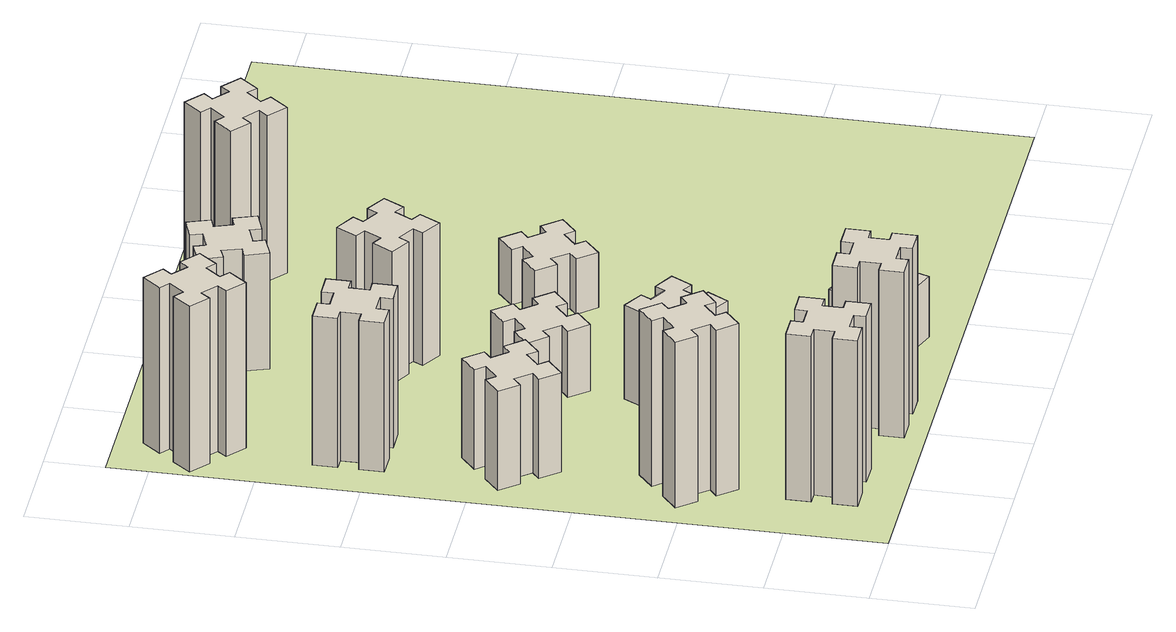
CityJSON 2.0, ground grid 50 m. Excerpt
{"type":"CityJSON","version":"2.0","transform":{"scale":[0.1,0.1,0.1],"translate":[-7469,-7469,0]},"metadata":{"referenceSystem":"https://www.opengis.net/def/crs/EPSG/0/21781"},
"CityObjects":{
"building1":{"type":"Building","attributes":{"class":"1000","function":"1000","usage":"1000","yearOfConstruction":2016,"roofType":"1000","measuredHeight":90,"storeysAboveGround":30,"storeysBelowGround":0},"geometry":[{"type":"Solid","lod":"1","boundaries":[[[[0,1,2,3,4,5,6,7,8,9,10,11,12,13,14,15,16,17,18,19]],[[17,16,20,21]],[[16,15,22,20]],[[15,14,23,22]],[[14,13,24,23]],[[13,12,25,24]],[[12,11,26,25]],[[11,10,27,26]],[[10,9,28,27]],[[9,8,29,28]],[[8,7,30,29]],[[7,6,31,30]],[[6,5,32,31]],[[5,4,33,32]],[[4,3,34,33]],[[3,2,35,34]],[[2,1,36,35]],[[1,0,37,36]],[[0,19,38,37]],[[19,18,39,38]],[[18,17,21,39]],[[24,25,26,27,28,29,30,31,32,33,34,35,36,37,38,39,21,20,22,23]]]]}]},
"building2":{"type":"Building","attributes":{"class":"1000","function":"1000","usage":"1000","yearOfConstruction":2016,"roofType":"1000","measuredHeight":90,"storeysAboveGround":30,"storeysBelowGround":0},"geometry":[{"type":"Solid","lod":"1","boundaries":[[[[40,41,42,43,44,45,46,47,48,49,50,51,52,53,54,55,56,57,58,59]],[[57,56,60,61]],[[56,55,62,60]],[[55,54,63,62]],[[54,53,64,63]],[[53,52,65,64]],[[52,51,66,65]],[[51,50,67,66]],[[50,49,68,67]],[[49,48,69,68]],[[48,47,70,69]],[[47,46,71,70]],[[46,45,72,71]],[[45,44,73,72]],[[44,43,74,73]],[[43,42,75,74]],[[42,41,76,75]],[[41,40,77,76]],[[40,59,78,77]],[[59,58,79,78]],[[58,57,61,79]],[[64,65,66,67,68,69,70,71,72,73,74,75,76,77,78,79,61,60,62,63]]]]}]},
"building3":{"type":"Building","attributes":{"class":"1000","function":"1000","usage":"1000","yearOfConstruction":2016,"roofType":"1000","measuredHeight":54,"storeysAboveGround":30,"storeysBelowGround":0},"geometry":[{"type":"Solid","lod":"1","boundaries":[[[[80,81,82,83,84,85,86,87,88,89,90,91,92,93,94,95,96,97,98,99]],[[97,96,100,101]],[[96,95,102,100]],[[95,94,103,102]],[[94,93,104,103]],[[93,92,105,104]],[[92,91,106,105]],[[91,90,107,106]],[[90,89,108,107]],[[89,88,109,108]],[[88,87,110,109]],[[87,86,111,110]],[[86,85,112,111]],[[85,84,113,112]],[[84,83,114,113]],[[83,82,115,114]],[[82,81,116,115]],[[81,80,117,116]],[[80,99,118,117]],[[99,98,119,118]],[[98,97,101,119]],[[104,105,106,107,108,109,110,111,112,113,114,115,116,117,118,119,101,100,102,103]]]]}]},
"building4":{"type":"Building","attributes":{"class":"1000","function":"1000","usage":"1000","yearOfConstruction":2016,"roofType":"1000","measuredHeight":81,"storeysAboveGround":30,"storeysBelowGround":0},"geometry":[{"type":"Solid","lod":"1","boundaries":[[[[120,121,122,123,124,125,126,127,128,129,130,131,132,133,134,135,136,137,138,139]],[[137,136,140,141]],[[136,135,142,140]],[[135,134,143,142]],[[134,133,144,143]],[[133,132,145,144]],[[132,131,146,145]],[[131,130,147,146]],[[130,129,148,147]],[[129,128,149,148]],[[128,127,150,149]],[[127,126,151,150]],[[126,125,152,151]],[[125,124,153,152]],[[124,123,154,153]],[[123,122,155,154]],[[122,121,156,155]],[[121,120,157,156]],[[120,139,158,157]],[[139,138,159,158]],[[138,137,141,159]],[[144,145,146,147,148,149,150,151,152,153,154,155,156,157,158,159,141,140,142,143]]]]}]},
"building5":{"type":"Building","attributes":{"class":"1000","function":"1000","usage":"1000","yearOfConstruction":2016,"roofType":"1000","measuredHeight":90,"storeysAboveGround":30,"storeysBelowGround":0},"geometry":[{"type":"Solid","lod":"1","boundaries":[[[[160,161,162,163,164,165,166,167,168,169,170,171,172,173,174,175,176,177,178,179]],[[177,176,180,181]],[[176,175,182,180]],[[175,174,183,182]],[[174,173,184,183]],[[173,172,185,184]],[[172,171,186,185]],[[171,170,187,186]],[[170,169,188,187]],[[169,168,189,188]],[[168,167,190,189]],[[167,166,191,190]],[[166,165,192,191]],[[165,164,193,192]],[[164,163,194,193]],[[163,162,195,194]],[[162,161,196,195]],[[161,160,197,196]],[[160,179,198,197]],[[179,178,199,198]],[[178,177,181,199]],[[184,185,186,187,188,189,190,191,192,193,194,195,196,197,198,199,181,180,182,183]]]]}]},
"building6":{"type":"Building","attributes":{"class":"1000","function":"1000","usage":"1000","yearOfConstruction":2016,"roofType":"1000","measuredHeight":90,"storeysAboveGround":30,"storeysBelowGround":0},"geometry":[{"type":"Solid","lod":"1","boundaries":[[[[200,201,202,203,204,205,206,207,208,209,210,211,212,213,214,215,216,217,218,219]],[[217,216,220,221]],[[216,215,222,220]],[[215,214,223,222]],[[214,213,224,223]],[[213,212,225,224]],[[212,211,226,225]],[[211,210,227,226]],[[210,209,228,227]],[[209,208,229,228]],[[208,207,230,229]],[[207,206,231,230]],[[206,205,232,231]],[[205,204,233,232]],[[204,203,234,233]],[[203,202,235,234]],[[202,201,236,235]],[[201,200,237,236]],[[200,219,238,237]],[[219,218,239,238]],[[218,217,221,239]],[[224,225,226,227,228,229,230,231,232,233,234,235,236,237,238,239,221,220,222,223]]]]}]},
"building7":{"type":"Building","attributes":{"class":"1000","function":"1000","usage":"1000","yearOfConstruction":2016,"roofType":"1000","measuredHeight":51,"storeysAboveGround":30,"storeysBelowGround":0},"geometry":[{"type":"Solid","lod":"1","boundaries":[[[[240,241,242,243,244,245,246,247,248,249,250,251,252,253,254,255,256,257,258,259]],[[257,256,260,261]],[[256,255,262,260]],[[255,254,263,262]],[[254,253,264,263]],[[253,252,265,264]],[[252,251,266,265]],[[251,250,267,266]],[[250,249,268,267]],[[249,248,269,268]],[[248,247,270,269]],[[247,246,271,270]],[[246,245,272,271]],[[245,244,273,272]],[[244,243,274,273]],[[243,242,275,274]],[[242,241,276,275]],[[241,240,277,276]],[[240,259,278,277]],[[259,258,279,278]],[[258,257,261,279]],[[264,265,266,267,268,269,270,271,272,273,274,275,276,277,278,279,261,260,262,263]]]]}]},
"building8":{"type":"Building","attributes":{"class":"1000","function":"1000","usage":"1000","yearOfConstruction":2016,"roofType":"1000","measuredHeight":36,"storeysAboveGround":30,"storeysBelowGround":0},"geometry":[{"type":"Solid","lod":"1","boundaries":[[[[280,281,282,283,284,285,286,287,288,289,290,291,292,293,294,295,296,297,298,299]],[[297,296,300,301]],[[296,295,302,300]],[[295,294,303,302]],[[294,293,304,303]],[[293,292,305,304]],[[292,291,306,305]],[[291,290,307,306]],[[290,289,308,307]],[[289,288,309,308]],[[288,287,310,309]],[[287,286,311,310]],[[286,285,312,311]],[[285,284,313,312]],[[284,283,314,313]],[[283,282,315,314]],[[282,281,316,315]],[[281,280,317,316]],[[280,299,318,317]],[[299,298,319,318]],[[298,297,301,319]],[[304,305,306,307,308,309,310,311,312,313,314,315,316,317,318,319,301,300,302,303]]]]}]},
"building9":{"type":"Building","attributes":{"class":"1000","function":"1000","usage":"1000","yearOfConstruction":2016,"roofType":"1000","measuredHeight":33,"storeysAboveGround":30,"storeysBelowGround":0},"geometry":[{"type":"Solid","lod":"1","boundaries":[[[[320,321,322,323,324,325,326,327,328,329,330,331,332,333,334,335,336,337,338,339]],[[337,336,340,341]],[[336,335,342,340]],[[335,334,343,342]],[[334,333,344,343]],[[333,332,345,344]],[[332,331,346,345]],[[331,330,347,346]],[[330,329,348,347]],[[329,328,349,348]],[[328,327,350,349]],[[327,326,351,350]],[[326,325,352,351]],[[325,324,353,352]],[[324,323,354,353]],[[323,322,355,354]],[[322,321,356,355]],[[321,320,357,356]],[[320,339,358,357]],[[339,338,359,358]],[[338,337,341,359]],[[344,345,346,347,348,349,350,351,352,353,354,355,356,357,358,359,341,340,342,343]]]]}]},
"building10":{"type":"Building","attributes":{"class":"1000","function":"1000","usage":"1000","yearOfConstruction":2016,"roofType":"1000","measuredHeight":72,"storeysAboveGround":30,"storeysBelowGround":0},"geometry":[{"type":"Solid","lod":"1","boundaries":[[[[360,361,362,363,364,365,366,367,368,369,370,371,372,373,374,375,376,377,378,379]],[[377,376,380,381]],[[376,375,382,380]],[[375,374,383,382]],[[374,373,384,383]],[[373,372,385,384]],[[372,371,386,385]],[[371,370,387,386]],[[370,369,388,387]],[[369,368,389,388]],[[368,367,390,389]],[[367,366,391,390]],[[366,365,392,391]],[[365,364,393,392]],[[364,363,394,393]],[[363,362,395,394]],[[362,361,396,395]],[[361,360,397,396]],[[360,379,398,397]],[[379,378,399,398]],[[378,377,381,399]],[[384,385,386,387,388,389,390,391,392,393,394,395,396,397,398,399,381,380,382,383]]]]}]},
"building11":{"type":"Building","attributes":{"class":"1000","function":"1000","usage":"1000","yearOfConstruction":2016,"roofType":"1000","measuredHeight":63,"storeysAboveGround":30,"storeysBelowGround":0},"geometry":[{"type":"Solid","lod":"1","boundaries":[[[[400,401,402,403,404,405,406,407,408,409,410,411,412,413,414,415,416,417,418,419]],[[417,416,420,421]],[[416,415,422,420]],[[415,414,423,422]],[[414,413,424,423]],[[413,412,425,424]],[[412,411,426,425]],[[411,410,427,426]],[[410,409,428,427]],[[409,408,429,428]],[[408,407,430,429]],[[407,406,431,430]],[[406,405,432,431]],[[405,404,433,432]],[[404,403,434,433]],[[403,402,435,434]],[[402,401,436,435]],[[401,400,437,436]],[[400,419,438,437]],[[419,418,439,438]],[[418,417,421,439]],[[424,425,426,427,428,429,430,431,432,433,434,435,436,437,438,439,421,420,422,423]]]]}]},
"building12":{"type":"Building","attributes":{"class":"1000","function":"1000","usage":"1000","yearOfConstruction":2016,"roofType":"1000","measuredHeight":30,"storeysAboveGround":30,"storeysBelowGround":0},"geometry":[{"type":"Solid","lod":"1","boundaries":[[[[440,441,442,443,444,445,446,447,448,449,450,451,452,453,454,455,456,457,458,459]],[[457,456,460,461]],[[456,455,462,460]],[[455,454,463,462]],[[454,453,464,463]],[[453,452,465,464]],[[452,451,466,465]],[[451,450,467,466]],[[450,449,468,467]],[[449,448,469,468]],[[448,447,470,469]],[[447,446,471,470]],[[446,445,472,471]],[[445,444,473,472]],[[444,443,474,473]],[[443,442,475,474]],[[442,441,476,475]],[[441,440,477,476]],[[440,459,478,477]],[[459,458,479,478]],[[458,457,461,479]],[[464,465,466,467,468,469,470,471,472,473,474,475,476,477,478,479,461,460,462,463]]]]}]},
"building13":{"type":"Building","attributes":{"class":"1000","function":"1000","usage":"1000","yearOfConstruction":2016,"roofType":"1000","measuredHeight":90,"storeysAboveGround":30,"storeysBelowGround":0},"geometry":[{"type":"Solid","lod":"1","boundaries":[[[[480,481,482,483,484,485,486,487,488,489,490,491,492,493,494,495,496,497,498,499]],[[497,496,500,501]],[[496,495,502,500]],[[495,494,503,502]],[[494,493,504,503]],[[493,492,505,504]],[[492,491,506,505]],[[491,490,507,506]],[[490,489,508,507]],[[489,488,509,508]],[[488,487,510,509]],[[487,486,511,510]],[[486,485,512,511]],[[485,484,513,512]],[[484,483,514,513]],[[483,482,515,514]],[[482,481,516,515]],[[481,480,517,516]],[[480,499,518,517]],[[499,498,519,518]],[[498,497,501,519]],[[504,505,506,507,508,509,510,511,512,513,514,515,516,517,518,519,501,500,502,503]]]]}]},
"landuse1":{"type":"LandUse","attributes":{"name":"plot1","function":"1010"},"geometry":[{"type":"MultiSurface","lod":"1","boundaries":[[[520,521,522,523]]]}]}
},
"vertices":[
[365,425,0],[365,325,0],[305,325,0],[305,205,0],[425,205,0],[425,265,0],[525,265,0],[525,205,0],[645,205,0],[645,325,0],[585,325,0],[585,425,0],[645,425,0],[645,545,0],[525,545,0],[525,485,0],[425,485,0],[425,545,0],[305,545,0],[305,425,0],[425,485,900],[425,545,900],[525,485,900],[525,545,900],[645,545,900],[645,425,900],[585,425,900],[585,325,900],[645,325,900],[645,205,900],[525,205,900],[525,265,900],[425,265,900],[425,205,900],[305,205,900],[305,325,900],[365,325,900],[365,425,900],[305,425,900],[305,545,900],
[492,1048,0],[427,1124,0],[473,1163,0],[396,1255,0],[304,1178,0],[343,1132,0],[266,1067,0],[228,1113,0],[136,1036,0],[213,944,0],[259,983,0],[323,906,0],[277,868,0],[354,776,0],[446,853,0],[408,899,0],[484,963,0],[523,917,0],[615,994,0],[538,1086,0],[484,963,900],[523,917,900],[408,899,900],[446,853,900],[354,776,900],[277,868,900],[323,906,900],[259,983,900],[213,944,900],[136,1036,900],[228,1113,900],[266,1067,900],[343,1132,900],[304,1178,900],[396,1255,900],[473,1163,900],[427,1124,900],[492,1048,900],[538,1086,900],[615,994,900],
[492,1888,0],[427,1964,0],[473,2003,0],[396,2095,0],[304,2018,0],[343,1972,0],[266,1907,0],[228,1953,0],[136,1876,0],[213,1784,0],[259,1823,0],[323,1746,0],[277,1708,0],[354,1616,0],[446,1693,0],[408,1739,0],[484,1803,0],[523,1757,0],[615,1834,0],[538,1926,0],[484,1803,540],[523,1757,540],[408,1739,540],[446,1693,540],[354,1616,540],[277,1708,540],[323,1746,540],[259,1823,540],[213,1784,540],[136,1876,540],[228,1953,540],[266,1907,540],[343,1972,540],[304,2018,540],[396,2095,540],[473,2003,540],[427,1964,540],[492,1888,540],[538,1926,540],[615,1834,540],
[485,2545,0],[485,2645,0],[545,2645,0],[545,2765,0],[425,2765,0],[425,2705,0],[325,2705,0],[325,2765,0],[205,2765,0],[205,2645,0],[265,2645,0],[265,2545,0],[205,2545,0],[205,2425,0],[325,2425,0],[325,2485,0],[425,2485,0],[425,2425,0],[545,2425,0],[545,2545,0],[425,2485,810],[425,2425,810],[325,2485,810],[325,2425,810],[205,2425,810],[205,2545,810],[265,2545,810],[265,2645,810],[205,2645,810],[205,2765,810],[325,2765,810],[325,2705,810],[425,2705,810],[425,2765,810],[545,2765,810],[545,2645,810],[485,2645,810],[485,2545,810],[545,2545,810],[545,2425,810],
[1005,325,0],[1005,225,0],[945,225,0],[945,105,0],[1065,105,0],[1065,165,0],[1165,165,0],[1165,105,0],[1285,105,0],[1285,225,0],[1225,225,0],[1225,325,0],[1285,325,0],[1285,445,0],[1165,445,0],[1165,385,0],[1065,385,0],[1065,445,0],[945,445,0],[945,325,0],[1065,385,900],[1065,445,900],[1165,385,900],[1165,445,900],[1285,445,900],[1285,325,900],[1225,325,900],[1225,225,900],[1285,225,900],[1285,105,900],[1165,105,900],[1165,165,900],[1065,165,900],[1065,105,900],[945,105,900],[945,225,900],[1005,225,900],[1005,325,900],[945,325,900],[945,445,900],
[384,3387,0],[308,3452,0],[346,3498,0],[254,3575,0],[177,3483,0],[223,3444,0],[159,3368,0],[113,3406,0],[36,3314,0],[128,3237,0],[166,3283,0],[243,3219,0],[204,3173,0],[296,3096,0],[373,3188,0],[327,3226,0],[392,3303,0],[438,3264,0],[515,3356,0],[423,3433,0],[392,3303,900],[438,3264,900],[327,3226,900],[373,3188,900],[296,3096,900],[204,3173,900],[243,3219,900],[166,3283,900],[128,3237,900],[36,3314,900],[113,3406,900],[159,3368,900],[223,3444,900],[177,3483,900],[254,3575,900],[346,3498,900],[308,3452,900],[384,3387,900],[423,3433,900],[515,3356,900],
[1186,1117,0],[1236,1204,0],[1288,1174,0],[1348,1278,0],[1244,1338,0],[1214,1286,0],[1127,1336,0],[1157,1388,0],[1053,1448,0],[993,1344,0],[1045,1314,0],[995,1227,0],[943,1257,0],[883,1153,0],[987,1093,0],[1017,1145,0],[1104,1095,0],[1074,1043,0],[1178,983,0],[1238,1087,0],[1104,1095,510],[1074,1043,510],[1017,1145,510],[987,1093,510],[883,1153,510],[943,1257,510],[995,1227,510],[1045,1314,510],[993,1344,510],[1053,1448,510],[1157,1388,510],[1127,1336,510],[1214,1286,510],[1244,1338,510],[1348,1278,510],[1288,1174,510],[1236,1204,510],[1186,1117,510],[1238,1087,510],[1178,983,510],
[1083,1972,0],[1006,1907,0],[968,1953,0],[876,1876,0],[953,1784,0],[999,1823,0],[1063,1746,0],[1017,1708,0],[1094,1616,0],[1186,1693,0],[1148,1739,0],[1224,1803,0],[1263,1757,0],[1355,1834,0],[1278,1926,0],[1232,1888,0],[1167,1964,0],[1213,2003,0],[1136,2095,0],[1044,2018,0],[1167,1964,360],[1213,2003,360],[1232,1888,360],[1278,1926,360],[1355,1834,360],[1263,1757,360],[1224,1803,360],[1148,1739,360],[1186,1693,360],[1094,1616,360],[1017,1708,360],[1063,1746,360],[999,1823,360],[953,1784,360],[876,1876,360],[968,1953,360],[1006,1907,360],[1083,1972,360],[1044,2018,360],[1136,2095,360],
[1669,460,0],[1635,366,0],[1579,387,0],[1537,274,0],[1650,233,0],[1671,289,0],[1765,255,0],[1744,199,0],[1857,157,0],[1898,270,0],[1842,291,0],[1876,385,0],[1932,364,0],[1973,477,0],[1860,518,0],[1840,462,0],[1746,496,0],[1767,552,0],[1654,593,0],[1613,480,0],[1746,496,330],[1767,552,330],[1840,462,330],[1860,518,330],[1973,477,330],[1932,364,330],[1876,385,330],[1842,291,330],[1898,270,330],[1857,157,330],[1744,199,330],[1765,255,330],[1671,289,330],[1650,233,330],[1537,274,330],[1579,387,330],[1635,366,330],[1669,460,330],[1613,480,330],[1654,593,330],
[1314,2666,0],[1227,2716,0],[1257,2768,0],[1153,2828,0],[1093,2724,0],[1145,2694,0],[1095,2607,0],[1043,2637,0],[983,2533,0],[1087,2473,0],[1117,2525,0],[1204,2475,0],[1174,2423,0],[1278,2363,0],[1338,2467,0],[1286,2497,0],[1336,2584,0],[1388,2554,0],[1448,2658,0],[1344,2718,0],[1336,2584,720],[1388,2554,720],[1286,2497,720],[1338,2467,720],[1278,2363,720],[1174,2423,720],[1204,2475,720],[1117,2525,720],[1087,2473,720],[983,2533,720],[1043,2637,720],[1095,2607,720],[1145,2694,720],[1093,2724,720],[1153,2828,720],[1257,2768,720],[1227,2716,720],[1314,2666,720],[1344,2718,720],[1448,2658,720],
[1125,3456,0],[1031,3422,0],[1010,3478,0],[897,3437,0],[939,3324,0],[995,3345,0],[1029,3251,0],[973,3230,0],[1014,3117,0],[1127,3159,0],[1106,3215,0],[1200,3249,0],[1220,3193,0],[1333,3234,0],[1292,3347,0],[1236,3326,0],[1202,3420,0],[1258,3440,0],[1217,3553,0],[1104,3512,0],[1202,3420,630],[1258,3440,630],[1236,3326,630],[1292,3347,630],[1333,3234,630],[1220,3193,630],[1200,3249,630],[1106,3215,630],[1127,3159,630],[1014,3117,630],[973,3230,630],[1029,3251,630],[995,3345,630],[939,3324,630],[897,3437,630],[1010,3478,630],[1031,3422,630],[1125,3456,630],[1104,3512,630],[1217,3553,630],
[1972,1988,0],[1907,2064,0],[1953,2103,0],[1876,2195,0],[1784,2118,0],[1823,2072,0],[1746,2007,0],[1708,2053,0],[1616,1976,0],[1693,1884,0],[1739,1923,0],[1803,1846,0],[1757,1808,0],[1834,1716,0],[1926,1793,0],[1888,1839,0],[1964,1903,0],[2003,1857,0],[2095,1934,0],[2018,2026,0],[1964,1903,300],[2003,1857,300],[1888,1839,300],[1926,1793,300],[1834,1716,300],[1757,1808,300],[1803,1846,300],[1739,1923,300],[1693,1884,300],[1616,1976,300],[1708,2053,300],[1746,2007,300],[1823,2072,300],[1784,2118,300],[1876,2195,300],[1953,2103,300],[1907,2064,300],[1972,1988,300],[2018,2026,300],[2095,1934,300],
[1746,3383,0],[1823,3319,0],[1784,3273,0],[1876,3196,0],[1953,3288,0],[1907,3326,0],[1972,3403,0],[2018,3364,0],[2095,3456,0],[2003,3533,0],[1964,3487,0],[1888,3552,0],[1926,3598,0],[1834,3675,0],[1757,3583,0],[1803,3544,0],[1739,3468,0],[1693,3506,0],[1616,3414,0],[1708,3337,0],[1739,3468,900],[1693,3506,900],[1803,3544,900],[1757,3583,900],[1834,3675,900],[1926,3598,900],[1888,3552,900],[1964,3487,900],[2003,3533,900],[2095,3456,900],[2018,3364,900],[1972,3403,900],[1907,3326,900],[1953,3288,900],[1876,3196,900],[1784,3273,900],[1823,3319,900],[1746,3383,900],[1708,3337,900],[1616,3414,900],
[5,3705,0],[3705,3705,0],[3705,5,0],[5,5,0]
]}
